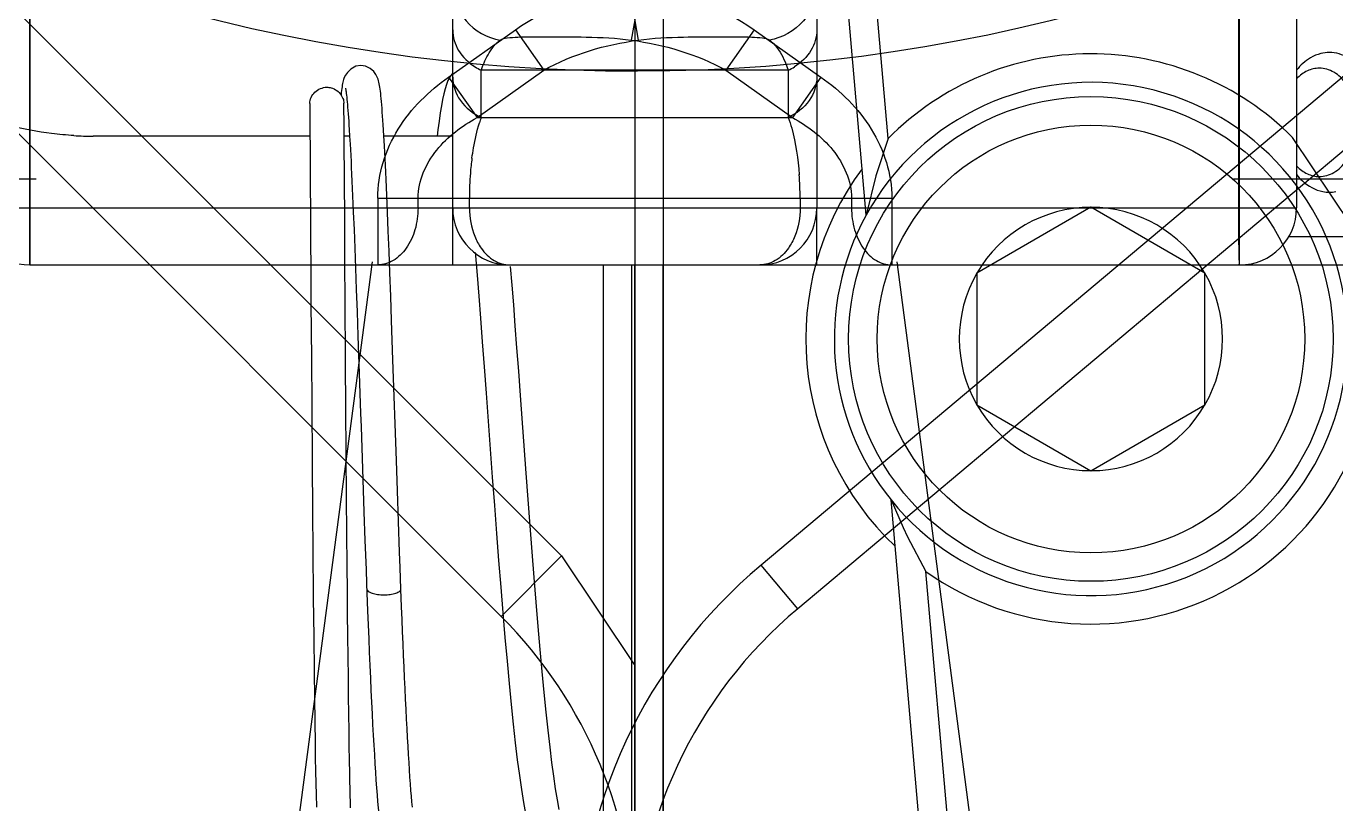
# Model space of a CAD drawing. Header units: millimetres. Extents: x -97344 to -49824, y -57049 to -40247.
# Drawn here: x -69300.34 to -69277.37, y -49625.55 to -49611.91 of the extents above; entities that cross this region are included whole.
import ezdxf

# ---------------------------------------------------------------- set-up
doc = ezdxf.new("R2010")
doc.units = ezdxf.units.MM
doc.header["$LTSCALE"] = 200
doc.linetypes.add('DOT_CENTER', pattern=[14, 12, -1, 0, -1])
for name, color, linetype in [('03___PRT_ALL_CURVES', 7, 'Continuous'), ('1', 7, 'Continuous'), ('2', 7, 'Continuous'), ('DIM', 3, 'Continuous'), ('LAY0001', 7, 'Continuous')]:
    doc.layers.add(name, color=color, linetype=linetype)

# ---------------------------------------------------------------- blocks, each defined once
blk = doc.blocks.new('23-D1024-A_DV_LOCATION_PIN_Absen-PL_2__337', base_point=(896.261, -3.18))
at = {"color": 7, "linetype": 'Continuous'}
for p, q in [((896.617, 3.699), (896.595, 3.644)), ((896.847, 3.704), (896.617, 3.699)), ((897.013, 3.547), (896.847, 3.704)), ((905.653, 3.704), (905.487, 3.547)), ((905.883, 3.699), (905.653, 3.704)), ((905.975, 3.457), (905.883, 3.699)), ((896.525, 3.457), (896.403, 3.045)), ((896.595, 3.644), (896.525, 3.457)), ((896.747, 3.513), (896.72, 3.436)), ((896.821, 3.569), (896.747, 3.513)), ((896.834, 3.57), (896.821, 3.569)), ((896.952, 3.537), (896.834, 3.57)), ((897.049, 3.464), (896.952, 3.537)), ((897.124, 3.287), (897.013, 3.547)), ((897.039, 3.479), (897.013, 3.547)), ((897.069, 3.433), (897.039, 3.479)), ((897.065, 3.452), (897.049, 3.464)), ((905.441, 3.466), (905.376, 3.287)), ((905.461, 3.479), (905.431, 3.433)), ((905.451, 3.464), (905.436, 3.453)), ((905.487, 3.547), (905.441, 3.466)), ((905.548, 3.537), (905.451, 3.464)), ((905.487, 3.547), (905.461, 3.479)), ((905.666, 3.57), (905.548, 3.537)), ((905.679, 3.569), (905.666, 3.57)), ((905.753, 3.513), (905.679, 3.569)), ((905.78, 3.436), (905.753, 3.513)), ((906.097, 3.045), (905.975, 3.457)), ((896.671, 3.28), (896.609, 3.057)), ((896.72, 3.436), (896.671, 3.28)), ((897.169, 3.06), (897.124, 3.287)), ((905.376, 3.287), (905.331, 3.06)), ((905.829, 3.28), (905.78, 3.436)), ((905.891, 3.057), (905.829, 3.28)), ((896.399, 3.03), (896.327, 2.692)), ((896.403, 3.045), (896.399, 3.03)), ((896.609, 3.057), (896.571, 2.897)), ((897.171, 3.044), (897.169, 3.06)), ((897.201, 2.701), (897.171, 3.044)), ((905.329, 3.044), (905.299, 2.701)), ((905.331, 3.06), (905.329, 3.044)), ((905.929, 2.897), (905.891, 3.057)), ((906.101, 3.03), (906.097, 3.045)), ((906.164, 2.741), (906.101, 3.03)), ((896.567, 2.883), (896.51, 2.579)), ((896.571, 2.897), (896.567, 2.883)), ((905.933, 2.883), (905.929, 2.897)), ((905.99, 2.579), (905.933, 2.883)), ((896.327, 2.692), (896.261, 2.149)), ((896.51, 2.579), (896.497, 2.489)), ((897.209, 2.473), (897.201, 2.701)), ((905.294, 2.584), (905.291, 2.473)), ((905.299, 2.701), (905.294, 2.584)), ((906.003, 2.489), (905.99, 2.579)), ((906.173, 2.692), (906.164, 2.741)), ((906.239, 2.149), (906.173, 2.692)), ((896.497, 2.489), (896.458, 2.104)), ((897.213, 2.152), (897.209, 2.473)), ((905.291, 2.473), (905.287, 2.152)), ((906.042, 2.104), (906.003, 2.489)), ((896.261, 2.149), (896.261, 1.49)), ((896.458, 2.104), (896.458, 1.535)), ((897.213, 1.488), (897.213, 2.152)), ((905.287, 2.152), (905.287, 1.488)), ((906.042, 1.535), (906.042, 2.104)), ((906.25, 1.82), (906.239, 2.149)), ((906.239, 1.49), (906.25, 1.82)), ((896.261, 1.49), (896.327, 0.948)), ((896.458, 1.535), (896.497, 1.15)), ((897.209, 1.166), (897.213, 1.488)), ((905.287, 1.488), (905.291, 1.166)), ((906.003, 1.15), (906.042, 1.535)), ((906.173, 0.948), (906.239, 1.49)), ((896.497, 1.15), (896.51, 1.06)), ((897.201, 0.938), (897.209, 1.166)), ((905.291, 1.166), (905.294, 1.055)), ((905.99, 1.06), (906.003, 1.15)), ((896.327, 0.948), (896.399, 0.61)), ((896.51, 1.06), (896.567, 0.756)), ((897.171, 0.595), (897.201, 0.938)), ((905.294, 1.055), (905.299, 0.938)), ((905.299, 0.938), (905.329, 0.595)), ((905.933, 0.756), (905.99, 1.06)), ((906.164, 0.898), (906.173, 0.948)), ((896.567, 0.756), (896.571, 0.742)), ((896.571, 0.742), (896.609, 0.583)), ((905.891, 0.583), (905.929, 0.742)), ((905.929, 0.742), (905.933, 0.756)), ((906.101, 0.61), (906.164, 0.898)), ((896.399, 0.61), (896.403, 0.594)), ((896.403, 0.594), (896.525, 0.183)), ((896.609, 0.583), (896.671, 0.359)), ((897.124, 0.353), (897.169, 0.58)), ((897.169, 0.58), (897.171, 0.595)), ((905.329, 0.595), (905.331, 0.58)), ((905.331, 0.58), (905.376, 0.353)), ((905.829, 0.359), (905.891, 0.583)), ((905.975, 0.183), (906.097, 0.594)), ((906.097, 0.594), (906.101, 0.61)), ((896.671, 0.359), (896.72, 0.203)), ((897.013, 0.092), (897.124, 0.353)), ((905.376, 0.353), (905.441, 0.173)), ((905.78, 0.203), (905.829, 0.359)), ((896.525, 0.183), (896.595, -0.005)), ((896.72, 0.203), (896.747, 0.126)), ((896.747, 0.126), (896.821, 0.07)), ((896.821, 0.07), (896.834, 0.07)), ((896.834, 0.07), (896.952, 0.102)), ((896.847, -0.064), (897.013, 0.092)), ((896.952, 0.102), (897.049, 0.175)), ((897.039, 0.16), (897.013, 0.092)), ((897.069, 0.206), (897.039, 0.16)), ((897.049, 0.175), (897.065, 0.187)), ((905.431, 0.206), (905.461, 0.16)), ((905.436, 0.187), (905.451, 0.175)), ((905.441, 0.173), (905.487, 0.092)), ((905.451, 0.175), (905.548, 0.102)), ((905.461, 0.16), (905.487, 0.092)), ((905.487, 0.092), (905.653, -0.064)), ((905.548, 0.102), (905.666, 0.07)), ((905.666, 0.07), (905.679, 0.07)), ((905.679, 0.07), (905.753, 0.126)), ((905.753, 0.126), (905.78, 0.203)), ((905.883, -0.06), (905.975, 0.183)), ((896.595, -0.005), (896.617, -0.06)), ((896.617, -0.06), (896.847, -0.064)), ((905.653, -0.064), (905.883, -0.06))]:
    blk.add_line(p, q, dxfattribs=at)
at = {"color": 140, "linetype": 'Continuous'}
for p, q in [((896.747, 3.513), (896.617, 3.699)), ((896.847, 3.704), (896.952, 3.537)), ((905.548, 3.537), (905.653, 3.704)), ((905.883, 3.699), (905.753, 3.513)), ((896.617, -0.06), (896.747, 0.126)), ((896.952, 0.102), (896.847, -0.064)), ((905.653, -0.064), (905.548, 0.102)), ((905.753, 0.126), (905.883, -0.06))]:
    blk.add_line(p, q, dxfattribs=at)
for radius in [2.276, 1.382]:
    blk.add_circle((901.25, 1.82), radius, dxfattribs=at)
at = {"color": 7, "linetype": 'Continuous'}
for start, end in [(22.0771, 157.9229), (202.0771, 337.9229)]:
    blk.add_arc((901.25, 1.82), 5, start, end, dxfattribs=at)
at = {"color": 140, "linetype": 'Continuous'}
for start, end in [(23.1678, 156.8322), (203.1678, 336.8322)]:
    blk.add_arc((901.25, 1.82), 4.789, start, end, dxfattribs=at)
at = {"layer": '1', "color": 1, "linetype": 'DOT_CENTER'}
for p, q in [((901.25, 8.82), (901.25, -5.18)), ((908.25, 1.82), (894.25, 1.82))]:
    blk.add_line(p, q, dxfattribs=at)
blk = doc.blocks.new('23-D1024-A_DV_LOCATION_PIN_Absen-PL__338', base_point=(431.261, -3.18))
at = {"color": 7, "linetype": 'Continuous'}
for p, q in [((431.617, 3.699), (431.595, 3.644)), ((431.847, 3.704), (431.617, 3.699)), ((432.013, 3.547), (431.847, 3.704)), ((440.653, 3.704), (440.487, 3.547)), ((440.883, 3.699), (440.653, 3.704)), ((440.975, 3.457), (440.883, 3.699)), ((431.525, 3.457), (431.403, 3.045)), ((431.595, 3.644), (431.525, 3.457)), ((431.747, 3.513), (431.72, 3.436)), ((431.821, 3.569), (431.747, 3.513)), ((431.834, 3.57), (431.821, 3.569)), ((431.952, 3.537), (431.834, 3.57)), ((432.049, 3.464), (431.952, 3.537)), ((432.124, 3.287), (432.013, 3.547)), ((432.039, 3.479), (432.013, 3.547)), ((432.069, 3.433), (432.039, 3.479)), ((432.065, 3.452), (432.049, 3.464)), ((440.441, 3.466), (440.376, 3.287)), ((440.461, 3.479), (440.431, 3.433)), ((440.451, 3.464), (440.436, 3.453)), ((440.487, 3.547), (440.441, 3.466)), ((440.548, 3.537), (440.451, 3.464)), ((440.487, 3.547), (440.461, 3.479)), ((440.666, 3.57), (440.548, 3.537)), ((440.679, 3.569), (440.666, 3.57)), ((440.753, 3.513), (440.679, 3.569)), ((440.78, 3.436), (440.753, 3.513)), ((441.097, 3.045), (440.975, 3.457)), ((431.671, 3.28), (431.609, 3.057)), ((431.72, 3.436), (431.671, 3.28)), ((432.169, 3.06), (432.124, 3.287)), ((440.376, 3.287), (440.331, 3.06)), ((440.829, 3.28), (440.78, 3.436)), ((440.891, 3.057), (440.829, 3.28)), ((431.399, 3.03), (431.327, 2.692)), ((431.403, 3.045), (431.399, 3.03)), ((431.609, 3.057), (431.571, 2.897)), ((432.171, 3.044), (432.169, 3.06)), ((432.201, 2.701), (432.171, 3.044)), ((440.329, 3.044), (440.299, 2.701)), ((440.331, 3.06), (440.329, 3.044)), ((440.929, 2.897), (440.891, 3.057)), ((441.101, 3.03), (441.097, 3.045)), ((441.164, 2.741), (441.101, 3.03)), ((431.567, 2.883), (431.51, 2.579)), ((431.571, 2.897), (431.567, 2.883)), ((440.933, 2.883), (440.929, 2.897)), ((440.99, 2.579), (440.933, 2.883)), ((431.327, 2.692), (431.261, 2.149)), ((431.51, 2.579), (431.497, 2.489)), ((432.209, 2.473), (432.201, 2.701)), ((440.294, 2.584), (440.291, 2.473)), ((440.299, 2.701), (440.294, 2.584)), ((441.003, 2.489), (440.99, 2.579)), ((441.173, 2.692), (441.164, 2.741)), ((441.239, 2.149), (441.173, 2.692)), ((431.497, 2.489), (431.458, 2.104)), ((432.213, 2.152), (432.209, 2.473)), ((440.291, 2.473), (440.287, 2.152)), ((441.042, 2.104), (441.003, 2.489)), ((431.261, 2.149), (431.261, 1.49)), ((431.458, 2.104), (431.458, 1.535)), ((432.213, 1.488), (432.213, 2.152)), ((440.287, 2.152), (440.287, 1.488)), ((441.042, 1.535), (441.042, 2.104)), ((441.25, 1.82), (441.239, 2.149)), ((441.239, 1.49), (441.25, 1.82)), ((431.261, 1.49), (431.327, 0.948)), ((431.458, 1.535), (431.497, 1.15)), ((432.209, 1.166), (432.213, 1.488)), ((440.287, 1.488), (440.291, 1.166)), ((441.003, 1.15), (441.042, 1.535)), ((441.173, 0.948), (441.239, 1.49)), ((431.497, 1.15), (431.51, 1.06)), ((432.201, 0.938), (432.209, 1.166)), ((440.291, 1.166), (440.294, 1.055)), ((440.99, 1.06), (441.003, 1.15)), ((431.327, 0.948), (431.399, 0.61)), ((431.51, 1.06), (431.567, 0.756)), ((432.171, 0.595), (432.201, 0.938)), ((440.294, 1.055), (440.299, 0.938)), ((440.299, 0.938), (440.329, 0.595)), ((440.933, 0.756), (440.99, 1.06)), ((441.164, 0.898), (441.173, 0.948)), ((431.567, 0.756), (431.571, 0.742)), ((431.571, 0.742), (431.609, 0.583)), ((440.891, 0.583), (440.929, 0.742)), ((440.929, 0.742), (440.933, 0.756)), ((441.101, 0.61), (441.164, 0.898)), ((431.399, 0.61), (431.403, 0.594)), ((431.403, 0.594), (431.525, 0.183)), ((431.609, 0.583), (431.671, 0.359)), ((432.124, 0.353), (432.169, 0.58)), ((432.169, 0.58), (432.171, 0.595)), ((440.329, 0.595), (440.331, 0.58)), ((440.331, 0.58), (440.376, 0.353)), ((440.829, 0.359), (440.891, 0.583)), ((440.975, 0.183), (441.097, 0.594)), ((441.097, 0.594), (441.101, 0.61)), ((431.671, 0.359), (431.72, 0.203)), ((432.013, 0.092), (432.124, 0.353)), ((440.376, 0.353), (440.441, 0.173)), ((440.78, 0.203), (440.829, 0.359)), ((431.525, 0.183), (431.595, -0.005)), ((431.72, 0.203), (431.747, 0.126)), ((431.747, 0.126), (431.821, 0.07)), ((431.821, 0.07), (431.834, 0.07)), ((431.834, 0.07), (431.952, 0.102)), ((431.847, -0.064), (432.013, 0.092)), ((431.952, 0.102), (432.049, 0.175)), ((432.013, 0.092), (432.039, 0.16)), ((432.039, 0.16), (432.069, 0.206)), ((432.049, 0.175), (432.065, 0.187)), ((440.431, 0.206), (440.461, 0.16)), ((440.436, 0.187), (440.451, 0.175)), ((440.441, 0.173), (440.487, 0.092)), ((440.451, 0.175), (440.548, 0.102)), ((440.461, 0.16), (440.487, 0.092)), ((440.487, 0.092), (440.653, -0.064)), ((440.548, 0.102), (440.666, 0.07)), ((440.666, 0.07), (440.679, 0.07)), ((440.679, 0.07), (440.753, 0.126)), ((440.753, 0.126), (440.78, 0.203)), ((440.883, -0.06), (440.975, 0.183)), ((431.595, -0.005), (431.617, -0.06)), ((431.617, -0.06), (431.847, -0.064)), ((440.653, -0.064), (440.883, -0.06))]:
    blk.add_line(p, q, dxfattribs=at)
at = {"color": 140, "linetype": 'Continuous'}
for p, q in [((431.747, 3.513), (431.617, 3.699)), ((431.847, 3.704), (431.952, 3.537)), ((440.548, 3.537), (440.653, 3.704)), ((440.883, 3.699), (440.753, 3.513)), ((431.617, -0.06), (431.747, 0.126)), ((431.952, 0.102), (431.847, -0.064)), ((440.653, -0.064), (440.548, 0.102)), ((440.753, 0.126), (440.883, -0.06))]:
    blk.add_line(p, q, dxfattribs=at)
for radius in [2.276, 1.382]:
    blk.add_circle((436.25, 1.82), radius, dxfattribs=at)
at = {"color": 7, "linetype": 'Continuous'}
for start, end in [(22.0771, 157.9229), (202.0771, 337.9229)]:
    blk.add_arc((436.25, 1.82), 5, start, end, dxfattribs=at)
at = {"color": 140, "linetype": 'Continuous'}
for start, end in [(23.1678, 156.8322), (203.1678, 336.8322)]:
    blk.add_arc((436.25, 1.82), 4.789, start, end, dxfattribs=at)
at = {"layer": '1', "color": 1, "linetype": 'DOT_CENTER'}
for p, q in [((436.25, 8.82), (436.25, -5.18)), ((443.25, 1.82), (429.25, 1.82))]:
    blk.add_line(p, q, dxfattribs=at)
blk = doc.blocks.new('PH_23_COMPONENTS_BASESTAND-0_5m_Absen-PL__347', base_point=(431.261, -23.18))
for name, p in [('23-D1024-A_DV_LOCATION_PIN_Absen-PL__338', (431.261, -3.18)), ('23-D1024-A_DV_LOCATION_PIN_Absen-PL_2__337', (896.261, -3.18))]:
    blk.add_blockref(name, p)
blk = doc.blocks.new('23-D1020-B_EXTRUSION-MAIN-BODY_BASESTAND-0_5m_Absen-PL__363', base_point=(418.75, -61.98))
at = {"color": 7, "linetype": 'Continuous'}
for p, q in [((422.809, 1.191), (421.909, 11.472)), ((423.193, 2.534), (422.428, 11.283)), ((419.25, 9.52), (419.25, -47.48)), ((418.75, 9.02), (418.75, -46.98)), ((423.193, 2.534), (422.98, 1.878)), ((431.319, 1.008), (430.286, 2.555)), ((422.98, 1.878), (422.809, 1.191)), ((426.282, -38.505), (423.246, -3.803)), ((423.246, -3.803), (423.455, -4.284)), ((423.455, -4.284), (423.533, -4.449)), ((423.533, -4.449), (423.857, -5.058)), ((426.738, -37.98), (423.857, -5.058))]:
    blk.add_line(p, q, dxfattribs=at)
for radius, start, end in [(5, 45.0001, 135.3483), (4.5, 218.8518, 151.1482), (5, 143.3685, 226.6315), (4.5, 151.1482, 218.8518), (5, 234.6517, 360)]:
    blk.add_arc((426.75, -0.98), radius, start, end, dxfattribs=at)
blk = doc.blocks.new('23-D1023-B_CURAVLE-PLATE-RIGHT_Absen-PL__364', base_point=(865.652, -91.98))
at = {"color": 7, "linetype": 'Continuous'}
for p, q in [((941.239, 12.067), (920.965, -4.945)), ((941.881, 11.301), (921.608, -5.711))]:
    blk.add_line(p, q, dxfattribs=at)
at = {"color": 140, "linetype": 'Continuous'}
blk.add_line((921.608, -5.711), (920.965, -4.945), dxfattribs=at)
at = {"color": 7, "linetype": 'Continuous'}
for centre, radius, start, end in [((918.75, 34.22), 30.5, 248.5714, 316.9552), ((926.75, -11.839), 9, 130, 180), ((926.75, -11.839), 8, 130, 180)]:
    blk.add_arc(centre, radius, start, end, dxfattribs=at)
blk = doc.blocks.new('CAP-SCREW-CYLINDRICAL-HEAD_DIN-912_M5x16_DIN-912_A2-70_STAINLESS-STEEL_4__366', base_point=(422.5, -5.23))
at = {"color": 7, "linetype": 'Continuous'}
for p, q in [((426.75, 1.329), (424.75, 0.174)), ((428.75, 0.174), (426.75, 1.329)), ((424.75, 0.174), (424.75, -2.135)), ((428.75, -2.135), (428.75, 0.174)), ((424.75, -2.135), (426.75, -3.29)), ((426.75, -3.29), (428.75, -2.135))]:
    blk.add_line(p, q, dxfattribs=at)
blk.add_circle((426.75, -0.98), 4.25, dxfattribs=at)
at = {"color": 140, "linetype": 'Continuous'}
blk.add_circle((426.75, -0.98), 3.75, dxfattribs=at)
at = {"color": 7, "linetype": 'Continuous'}
for start, end in [(90, 150), (30, 90), (150, 210), (330, 30), (210, 270), (270, 330)]:
    blk.add_arc((426.75, -0.98), 2.309, start, end, dxfattribs=at)
blk = doc.blocks.new('Top1', base_point=(668.75, -75.52))
at = {"color": 7, "linetype": 'Continuous'}
for p, q in [((400.761, 11.921), (417.468, -4.785)), ((399.7, 10.861), (416.407, -5.846)), ((417.468, -4.785), (418.75, -6.705))]:
    blk.add_line(p, q, dxfattribs=at)
at = {"color": 140, "linetype": 'Continuous'}
blk.add_line((416.407, -5.846), (417.468, -4.785), dxfattribs=at)
at = {"color": 7, "linetype": 'Continuous'}
blk.add_arc((410.75, -11.503), 8, 0, 45, dxfattribs=at)
at = {"layer": '1', "color": 1, "linetype": 'DOT_CENTER'}
for p, q in [((418.75, 43.169), (418.75, -93.98)), ((918.75, 43.169), (918.75, -93.98))]:
    blk.add_line(p, q, dxfattribs=at)
for name, p in [('23-D1020-B_EXTRUSION-MAIN-BODY_BASESTAND-0_5m_Absen-PL__363', (418.75, -61.98)), ('23-D1023-B_CURAVLE-PLATE-RIGHT_Absen-PL__364', (865.652, -91.98)), ('PH_23_COMPONENTS_BASESTAND-0_5m_Absen-PL__347', (431.261, -23.18)), ('CAP-SCREW-CYLINDRICAL-HEAD_DIN-912_M5x16_DIN-912_A2-70_STAINLESS-STEEL_4__366', (422.5, -5.23))]:
    blk.add_blockref(name, p)
blk = doc.blocks.new('*U1466')
blk.add_blockref('Top1', (0, -50.114))
blk = doc.blocks.new('*U1467')
at = {"layer": 'DIM', "color": 0, "linetype": 'ByBlock', "lineweight": -2, "transparency": 16777216}
for p in [(0, 0), (500, 0)]:
    blk.add_blockref('*U1466', p, dxfattribs=at)
blk = doc.blocks.new('2250')
at = {"color": 7, "linetype": 'Continuous'}
for p, q in [((-45592.927, -64435.819), (-45592.932, -64435.862)), ((-45593.481, -64436.008), (-45593.478, -64436.441)), ((-45592.929, -64435.86), (-45592.898, -64435.92)), ((-45592.878, -64436.429), (-45592.881, -64436.005)), ((-45592.788, -64436.467), (-45592.781, -64436.582)), ((-45592.18, -64436.582), (-45592.187, -64436.469)), ((-45591.232, -64436.472), (-45591.245, -64436.582)), ((-45593.477, -64436.582), (-45597.281, -64436.582)), ((-45592.781, -64436.582), (-45592.877, -64436.582)), ((-45590.974, -64436.582), (-45592.18, -64436.582)), ((-45592.717, -64437.912), (-45592.704, -64438.216)), ((-45592.704, -64438.216), (-45592.692, -64438.544)), ((-45592.089, -64438.601), (-45592.103, -64438.247)), ((-45592.692, -64438.544), (-45592.678, -64438.896)), ((-45592.075, -64438.981), (-45592.089, -64438.601)), ((-45590.579, -64438.624), (-45590.574, -64438.683)), ((-45580.818, -64456.724), (-45583.18, -64438.786)), ((-45094.743, -64456.724), (-45092.381, -64438.784)), ((-45592.678, -64438.896), (-45592.665, -64439.269)), ((-45592.06, -64439.387), (-45592.075, -64438.981)), ((-45587.781, -64463.84), (-45587.781, -64438.84)), ((-45587.281, -64464.34), (-45587.281, -64438.84)), ((-45088.331, -64462.361), (-45088.331, -64438.84)), ((-45087.831, -64462.361), (-45087.831, -64438.84)), ((-45592.665, -64439.269), (-45592.65, -64439.665)), ((-45592.852, -64440.551), (-45592.859, -64439.443)), ((-45592.045, -64439.817), (-45592.06, -64439.387)), ((-45593.459, -64439.517), (-45593.453, -64440.482)), ((-45592.65, -64439.665), (-45592.636, -64440.081)), ((-45592.021, -64440.505), (-45592.045, -64439.817)), ((-45592.636, -64440.081), (-45592.613, -64440.742)), ((-45593.453, -64440.482), (-45593.447, -64441.297)), ((-45592.847, -64441.352), (-45592.852, -64440.551)), ((-45591.961, -64442.269), (-45592.021, -64440.505)), ((-45590.387, -64441.09), (-45590.279, -64442.561)), ((-45593.447, -64441.297), (-45593.44, -64442.267)), ((-45589.684, -64442.491), (-45589.784, -64441.132)), ((-45592.841, -64442.149), (-45592.847, -64441.352)), ((-45593.44, -64442.267), (-45593.432, -64443.212)), ((-45592.835, -64442.93), (-45592.841, -64442.149)), ((-45591.943, -64442.801), (-45591.961, -64442.269)), ((-45592.556, -64442.414), (-45592.53, -64443.167)), ((-45592.83, -64443.537), (-45592.835, -64442.93)), ((-45591.924, -64443.338), (-45591.943, -64442.801)), ((-45592.53, -64443.167), (-45592.512, -64443.673)), ((-45593.432, -64443.212), (-45593.427, -64443.82)), ((-45591.905, -64443.877), (-45591.924, -64443.338)), ((-45592.825, -64444.123), (-45592.83, -64443.537)), ((-45593.427, -64443.82), (-45593.419, -64444.685)), ((-45592.512, -64443.673), (-45592.494, -64444.179)), ((-45592.821, -64444.546), (-45592.825, -64444.123)), ((-45592.817, -64444.954), (-45592.821, -64444.546)), ((-45591.869, -64444.837), (-45591.881, -64444.527)), ((-45593.419, -64444.685), (-45593.412, -64445.356)), ((-45592.812, -64445.344), (-45592.817, -64444.954)), ((-45593.412, -64445.356), (-45593.405, -64445.974)), ((-45592.808, -64445.716), (-45592.812, -64445.344)), ((-45592.804, -64446.069), (-45592.808, -64445.716)), ((-45593.405, -64445.974), (-45593.4, -64446.429)), ((-45592.8, -64446.402), (-45592.804, -64446.069)), ((-45592.796, -64446.715), (-45592.8, -64446.402)), ((-45593.4, -64446.429), (-45593.394, -64446.846)), ((-45593.394, -64446.846), (-45593.388, -64447.224)), ((-45592.792, -64447.007), (-45592.796, -64446.715)), ((-45592.787, -64447.277), (-45592.792, -64447.007)), ((-45593.388, -64447.224), (-45593.384, -64447.483)), ((-45592.783, -64447.526), (-45592.787, -64447.277)), ((-45593.384, -64447.483), (-45593.379, -64447.719)), ((-45592.779, -64447.754), (-45592.783, -64447.526)), ((-45593.379, -64447.719), (-45593.375, -64447.933)), ((-45592.776, -64447.893), (-45592.779, -64447.754)), ((-45593.375, -64447.933), (-45593.371, -64448.126)), ((-45592.773, -64448.024), (-45592.776, -64447.893)), ((-45593.371, -64448.126), (-45593.365, -64448.35)), ((-45592.77, -64448.145), (-45592.773, -64448.024)), ((-45592.767, -64448.257), (-45592.77, -64448.145)), ((-45592.765, -64448.361), (-45592.767, -64448.257))]:
    blk.add_line(p, q, dxfattribs=at)
for points in [[(-45592.584, -64435.34), (-45592.675, -64435.357), (-45592.761, -64435.405), (-45592.821, -64435.465), (-45592.855, -64435.515), (-45592.875, -64435.555), (-45592.886, -64435.586), (-45592.894, -64435.611), (-45592.9, -64435.636), (-45592.905, -64435.661), (-45592.91, -64435.688), (-45592.914, -64435.716), (-45592.919, -64435.748), (-45592.923, -64435.782), (-45592.927, -64435.819)], [(-45592.228, -64435.924), (-45592.232, -64435.876), (-45592.237, -64435.832), (-45592.242, -64435.792), (-45592.247, -64435.755), (-45592.251, -64435.721), (-45592.256, -64435.691), (-45592.262, -64435.662), (-45592.267, -64435.636), (-45592.274, -64435.609), (-45592.283, -64435.581), (-45592.296, -64435.547), (-45592.32, -64435.502), (-45592.359, -64435.45), (-45592.421, -64435.395), (-45592.505, -64435.353), (-45592.584, -64435.34)], [(-45590.974, -64435.473), (-45591.021, -64435.533), (-45591.058, -64435.605), (-45591.085, -64435.674), (-45591.108, -64435.751), (-45591.13, -64435.838), (-45591.151, -64435.937), (-45591.171, -64436.049), (-45591.192, -64436.175)], [(-45592.855, -64435.74), (-45592.856, -64435.739), (-45592.855, -64435.742), (-45592.853, -64435.751), (-45592.85, -64435.765), (-45592.847, -64435.784), (-45592.844, -64435.806)], [(-45592.844, -64435.806), (-45592.84, -64435.833), (-45592.836, -64435.864), (-45592.832, -64435.899), (-45592.828, -64435.937), (-45592.824, -64435.98), (-45592.82, -64436.026), (-45592.816, -64436.076), (-45592.811, -64436.131), (-45592.807, -64436.19)], [(-45592.187, -64436.469), (-45592.192, -64436.384), (-45592.198, -64436.304), (-45592.203, -64436.229), (-45592.208, -64436.159), (-45592.213, -64436.093), (-45592.218, -64436.032), (-45592.223, -64435.976), (-45592.228, -64435.924)], [(-45592.807, -64436.19), (-45592.802, -64436.252), (-45592.797, -64436.32), (-45592.793, -64436.391), (-45592.788, -64436.467)], [(-45591.192, -64436.175), (-45591.212, -64436.316), (-45591.232, -64436.472)], [(-45593.478, -64436.441), (-45593.475, -64436.856), (-45593.474, -64436.97), (-45593.474, -64437.088), (-45593.473, -64437.21), (-45593.472, -64437.335), (-45593.471, -64437.464), (-45593.469, -64437.867)], [(-45592.872, -64437.431), (-45592.872, -64437.305), (-45592.873, -64437.183), (-45592.874, -64437.064), (-45592.875, -64436.948), (-45592.875, -64436.836), (-45592.878, -64436.429)], [(-45592.781, -64436.582), (-45592.773, -64436.723), (-45592.768, -64436.818), (-45592.762, -64436.918), (-45592.757, -64437.024), (-45592.752, -64437.134), (-45592.746, -64437.25), (-45592.74, -64437.371), (-45592.735, -64437.498), (-45592.729, -64437.63), (-45592.723, -64437.768), (-45592.717, -64437.912)], [(-45592.103, -64438.247), (-45592.11, -64438.081), (-45592.116, -64437.921), (-45592.123, -64437.767), (-45592.129, -64437.62), (-45592.135, -64437.479), (-45592.141, -64437.344), (-45592.147, -64437.215), (-45592.153, -64437.091), (-45592.159, -64436.974), (-45592.165, -64436.862), (-45592.17, -64436.756), (-45592.176, -64436.655), (-45592.18, -64436.582)], [(-45592.859, -64439.443), (-45592.863, -64438.831), (-45592.864, -64438.681), (-45592.865, -64438.533), (-45592.866, -64438.388), (-45592.867, -64438.244), (-45592.868, -64438.102), (-45592.868, -64437.963), (-45592.872, -64437.431)], [(-45593.469, -64437.867), (-45593.468, -64438.007), (-45593.467, -64438.149), (-45593.466, -64438.294), (-45593.466, -64438.441), (-45593.465, -64438.59), (-45593.464, -64438.741), (-45593.463, -64438.893), (-45593.459, -64439.517)], [(-45590.574, -64438.683), (-45590.546, -64439.022), (-45590.517, -64439.385)], [(-45589.904, -64439.542), (-45589.932, -64439.195), (-45589.959, -64438.866)], [(-45590.517, -64439.385), (-45590.487, -64439.773), (-45590.455, -64440.187), (-45590.422, -64440.628), (-45590.387, -64441.09)], [(-45589.784, -64441.132), (-45589.816, -64440.705), (-45589.847, -64440.296), (-45589.876, -64439.908), (-45589.904, -64439.542)], [(-45592.613, -64440.742), (-45592.589, -64441.439), (-45592.581, -64441.679), (-45592.556, -64442.414)], [(-45589.106, -64448.388), (-45589.137, -64448.219), (-45589.168, -64448.026), (-45589.2, -64447.807), (-45589.233, -64447.563), (-45589.266, -64447.294), (-45589.3, -64446.999), (-45589.334, -64446.68), (-45589.369, -64446.336), (-45589.404, -64445.97), (-45589.439, -64445.584), (-45589.474, -64445.178), (-45589.509, -64444.756), (-45589.544, -64444.32), (-45589.579, -64443.873), (-45589.614, -64443.417), (-45589.649, -64442.955), (-45589.684, -64442.491)], [(-45590.279, -64442.561), (-45590.241, -64443.058), (-45590.204, -64443.547), (-45590.168, -64444.025), (-45590.131, -64444.49), (-45590.094, -64444.94), (-45590.057, -64445.372), (-45590.021, -64445.786), (-45589.985, -64446.178), (-45589.949, -64446.548), (-45589.913, -64446.895), (-45589.877, -64447.218), (-45589.841, -64447.518), (-45589.805, -64447.792), (-45589.77, -64448.041), (-45589.734, -64448.264)], [(-45591.881, -64444.527), (-45591.895, -64444.145), (-45591.905, -64443.877)], [(-45592.494, -64444.179), (-45592.484, -64444.43), (-45592.466, -64444.904)], [(-45592.466, -64444.904), (-45592.457, -64445.153), (-45592.447, -64445.396), (-45592.437, -64445.632), (-45592.427, -64445.862), (-45592.417, -64446.085), (-45592.407, -64446.301), (-45592.397, -64446.508), (-45592.388, -64446.709), (-45592.378, -64446.9), (-45592.368, -64447.084), (-45592.358, -64447.26), (-45592.348, -64447.427), (-45592.339, -64447.586), (-45592.329, -64447.736), (-45592.319, -64447.877), (-45592.31, -64448.01), (-45592.3, -64448.135), (-45592.291, -64448.251)], [(-45591.681, -64448.348), (-45591.689, -64448.257), (-45591.697, -64448.158), (-45591.706, -64448.053), (-45591.714, -64447.941), (-45591.723, -64447.822), (-45591.731, -64447.696), (-45591.74, -64447.564), (-45591.748, -64447.425), (-45591.757, -64447.279), (-45591.765, -64447.126), (-45591.774, -64446.968), (-45591.783, -64446.803), (-45591.791, -64446.631), (-45591.8, -64446.454), (-45591.809, -64446.27), (-45591.817, -64446.081), (-45591.826, -64445.886), (-45591.834, -64445.686), (-45591.843, -64445.481), (-45591.852, -64445.271), (-45591.86, -64445.056), (-45591.869, -64444.837)], [(-45592.291, -64448.251), (-45592.281, -64448.359), (-45592.272, -64448.459), (-45592.262, -64448.551), (-45592.253, -64448.635), (-45592.243, -64448.712), (-45592.234, -64448.782), (-45592.225, -64448.844), (-45592.215, -64448.901), (-45592.205, -64448.953), (-45592.194, -64449.001), (-45592.182, -64449.044), (-45592.167, -64449.088), (-45592.147, -64449.134), (-45592.113, -64449.189), (-45592.047, -64449.262), (-45591.951, -64449.32), (-45591.852, -64449.34)], [(-45589.734, -64448.264), (-45589.699, -64448.459), (-45589.664, -64448.629), (-45589.629, -64448.774), (-45589.592, -64448.898), (-45589.554, -64449.002), (-45589.507, -64449.101), (-45589.43, -64449.207), (-45589.318, -64449.296), (-45589.179, -64449.339), (-45589.165, -64449.339)]]:
    blk.add_lwpolyline(points, dxfattribs=at)
blk.add_arc((-45597.279, -64430.743), 5.839, 266.6809, 269.9781, dxfattribs=at)
for points, knots in [([(-45593.479, -64436.008), (-45593.479, -64435.972), (-45593.463, -64435.897), (-45593.393, -64435.805), (-45593.296, -64435.742), (-45593.219, -64435.723), (-45593.181, -64435.723)], [0, 0, 0, 0, 0.243282, 0.490029, 0.745527, 1, 1, 1, 1]), ([(-45593.181, -64435.723), (-45593.156, -64435.723), (-45593.059, -64435.738), (-45592.97, -64435.8), (-45592.929, -64435.86)], [0, 0, 0, 0, 0.253357, 1, 1, 1, 1]), ([(-45597.617, -64436.572), (-45597.747, -64436.564), (-45598.126, -64436.529), (-45598.501, -64436.459), (-45598.743, -64436.399)], [0, 0, 0, 0, 0.344588, 1, 1, 1, 1]), ([(-45592.478, -64444.528), (-45592.478, -64444.543), (-45592.457, -64444.565), (-45592.423, -64444.582), (-45592.369, -64444.602), (-45592.287, -64444.62), (-45592.218, -64444.625), (-45592.181, -64444.625)], [0, 0, 0, 0, 0.134645, 0.235839, 0.35979, 0.660178, 1, 1, 1, 1]), ([(-45592.181, -64444.625), (-45592.143, -64444.625), (-45592.073, -64444.619), (-45591.991, -64444.602), (-45591.937, -64444.582), (-45591.903, -64444.564), (-45591.883, -64444.541), (-45591.883, -64444.527)], [0, 0, 0, 0, 0.341959, 0.643297, 0.766942, 0.867244, 1, 1, 1, 1])]:
    blk.add_open_spline(points, degree=3, knots=knots, dxfattribs=at)
blk.add_open_spline([(-45592.898, -64435.92), (-45592.888, -64435.947), (-45592.883, -64435.977), (-45592.883, -64436.005)], degree=3, dxfattribs=at)
at = {"layer": '03___PRT_ALL_CURVES', "color": 7, "linetype": 'Continuous'}
for p, q in [((-45577.174, -64438.84), (-45577.174, -64419.739)), ((-45098.388, -64438.84), (-45098.388, -64419.739)), ((-45590.974, -64437.668), (-45590.974, -64435.547)), ((-45590.974, -64438.84), (-45590.974, -64437.84)), ((-45084.588, -64438.84), (-45084.588, -64437.84))]:
    blk.add_line(p, q, dxfattribs=at)
at = {"layer": '2', "color": 7, "linetype": 'Continuous'}
for points, knots in [([(-45575.775, -64435.39), (-45575.811, -64435.39), (-45575.883, -64435.398), (-45575.988, -64435.434), (-45576.087, -64435.494), (-45576.146, -64435.546), (-45576.174, -64435.575)], [0, 0, 0, 0, 0.236962, 0.479681, 0.732928, 1, 1, 1, 1]), ([(-45575.104, -64436.334), (-45575.104, -64436.212), (-45575.129, -64436.031), (-45575.213, -64435.81), (-45575.296, -64435.666), (-45575.397, -64435.547), (-45575.514, -64435.458), (-45575.642, -64435.402), (-45575.731, -64435.39), (-45575.775, -64435.39)], [0, 0, 0, 0, 0.286824, 0.423939, 0.553908, 0.675699, 0.789428, 0.896577, 1, 1, 1, 1]), ([(-45575.776, -64437.29), (-45575.732, -64437.29), (-45575.641, -64437.277), (-45575.513, -64437.221), (-45575.396, -64437.131), (-45575.295, -64437.011), (-45575.212, -64436.867), (-45575.128, -64436.645), (-45575.104, -64436.462), (-45575.104, -64436.34)], [0, 0, 0, 0, 0.10337, 0.210481, 0.324205, 0.446024, 0.576041, 0.713202, 1, 1, 1, 1]), ([(-45576.174, -64437.104), (-45576.146, -64437.133), (-45576.087, -64437.186), (-45575.988, -64437.245), (-45575.884, -64437.281), (-45575.811, -64437.29), (-45575.776, -64437.29)], [0, 0, 0, 0, 0.267065, 0.520315, 0.763041, 1, 1, 1, 1])]:
    blk.add_open_spline(points, degree=3, knots=knots, dxfattribs=at)
at = {"layer": 'LAY0001', "color": 7, "linetype": 'Continuous'}
for p, q in [((-45576.174, -64419.739), (-45576.174, -64437.84)), ((-45590.974, -64437.84), (-45590.974, -64429.151)), ((-45084.588, -64429.151), (-45084.588, -64437.84)), ((-45577.195, -64432.676), (-45577.195, -64437.84)), ((-45098.388, -64432.685), (-45098.388, -64438.84)), ((-45587.674, -64433.926), (-45587.842, -64434.897)), ((-45087.888, -64433.926), (-45087.719, -64434.897)), ((-45585.686, -64434.718), (-45586.186, -64435.425)), ((-45585.686, -64434.718), (-45584.515, -64435.547)), ((-45091.047, -64435.547), (-45089.875, -64434.718)), ((-45089.875, -64434.718), (-45089.375, -64435.425)), ((-45085.145, -64435.279), (-45085.088, -64435.425)), ((-45590.474, -64436.254), (-45590.474, -64435.425)), ((-45586.186, -64435.425), (-45590.474, -64435.425)), ((-45586.186, -64435.425), (-45585.015, -64436.254)), ((-45584.515, -64435.547), (-45585.015, -64436.254)), ((-45091.047, -64435.547), (-45090.547, -64436.254)), ((-45090.547, -64436.254), (-45089.375, -64435.425)), ((-45085.088, -64435.425), (-45089.375, -64435.425)), ((-45085.088, -64435.425), (-45085.088, -64436.254)), ((-45590.474, -64436.254), (-45585.015, -64436.254)), ((-45090.547, -64436.254), (-45085.088, -64436.254)), ((-45590.974, -64437.668), (-45583.272, -64437.668)), ((-45590.681, -64437.84), (-45590.681, -64437.668)), ((-45583.979, -64437.668), (-45583.979, -64437.84)), ((-45583.272, -64437.668), (-45583.272, -64438.84)), ((-45092.289, -64437.668), (-45084.588, -64437.668)), ((-45092.289, -64437.668), (-45092.289, -64438.84)), ((-45091.582, -64437.84), (-45091.582, -64437.668)), ((-45084.881, -64437.668), (-45084.881, -64437.84)), ((-45590.974, -64437.84), (-45576.174, -64437.84)), ((-45099.388, -64437.84), (-45084.588, -64437.84)), ((-45576.309, -64438.34), (-45574.892, -64438.34)), ((-45589.974, -64438.84), (-45575.245, -64438.84)), ((-45098.388, -64438.84), (-45085.588, -64438.84))]:
    blk.add_line(p, q, dxfattribs=at)
for centre, radius, start, end in [((-45590.03, -64434.484), 1.041, 237.9618, 244.7864), ((-45085.531, -64434.484), 1.041, 295.2136, 302.0382), ((-45588.062, -64437.106), 2.558, 160.5479, 162.7888), ((-45585.627, -64437.627), 5.053, 172.5105, 175.4846), ((-45585.141, -64437.666), 5.54, 175.4833, 180.0224), ((-45090.435, -64437.666), 5.554, 359.9817, 4.2247), ((-45575.598, -64436.946), 0.619, 259.4083, 269.959), ((-45575.599, -64436.946), 0.619, 270.0413, 280.5439), ((-45589.974, -64437.84), 1, 180, 270), ((-45577.174, -64437.84), 1, 270, 0), ((-45098.388, -64437.84), 1, 180, 270), ((-45085.588, -64437.84), 1, 270, 0)]:
    blk.add_arc(centre, radius, start, end, dxfattribs=at)
for points, knots in [([(-45590.974, -64433.926), (-45590.974, -64434.152), (-45590.803, -64434.62), (-45590.367, -64434.86), (-45590.142, -64434.897)], [0, 0, 0, 0, 0.497632, 1, 1, 1, 1]), ([(-45084.588, -64433.926), (-45084.588, -64434.152), (-45084.759, -64434.62), (-45085.194, -64434.86), (-45085.419, -64434.897)], [0, 0, 0, 0, 0.497632, 1, 1, 1, 1]), ([(-45590.974, -64434.718), (-45590.974, -64434.843), (-45590.895, -64435.108), (-45590.697, -64435.294), (-45590.582, -64435.366)], [0, 0, 0, 0, 0.480237, 1, 1, 1, 1]), ([(-45590.266, -64435.019), (-45590.256, -64435.006), (-45590.22, -64434.962), (-45590.177, -64434.921), (-45590.142, -64434.897)], [0, 0, 0, 0, 0.276663, 1, 1, 1, 1]), ([(-45590.142, -64434.897), (-45590.107, -64434.873), (-45589.999, -64434.852), (-45589.723, -64434.837), (-45589.258, -64434.841), (-45588.596, -64434.839), (-45588.105, -64434.861), (-45587.842, -64434.897)], [0, 0, 0, 0, 0.055495, 0.136995, 0.363478, 0.655981, 1, 1, 1, 1]), ([(-45087.719, -64434.897), (-45087.457, -64434.861), (-45086.966, -64434.839), (-45086.303, -64434.841), (-45085.839, -64434.837), (-45085.562, -64434.852), (-45085.454, -64434.873), (-45085.419, -64434.897)], [0, 0, 0, 0, 0.344029, 0.636543, 0.863012, 0.944503, 1, 1, 1, 1]), ([(-45085.419, -64434.897), (-45085.394, -64434.915), (-45085.275, -64435.02), (-45085.197, -64435.163), (-45085.145, -64435.279)], [0, 0, 0, 0, 0.19483, 1, 1, 1, 1]), ([(-45084.588, -64434.718), (-45084.588, -64434.843), (-45084.667, -64435.108), (-45084.864, -64435.294), (-45084.979, -64435.366)], [0, 0, 0, 0, 0.480237, 1, 1, 1, 1]), ([(-45590.474, -64435.425), (-45590.458, -64435.382), (-45590.403, -64435.24), (-45590.332, -64435.103), (-45590.266, -64435.019)], [0, 0, 0, 0, 0.299972, 1, 1, 1, 1]), ([(-45575.166, -64435.279), (-45575.198, -64435.253), (-45575.325, -64435.162), (-45575.484, -64435.115), (-45575.599, -64435.115)], [0, 0, 0, 0, 0.264575, 1, 1, 1, 1]), ([(-45590.974, -64435.547), (-45590.974, -64435.69), (-45590.868, -64435.995), (-45590.616, -64436.187), (-45590.474, -64436.254)], [0, 0, 0, 0, 0.476243, 1, 1, 1, 1]), ([(-45584.515, -64435.547), (-45584.169, -64435.791), (-45583.546, -64436.394), (-45583.272, -64437.247), (-45583.272, -64437.668)], [0, 0, 0, 0, 0.501413, 1, 1, 1, 1]), ([(-45092.289, -64437.668), (-45092.289, -64437.247), (-45092.015, -64436.394), (-45091.392, -64435.791), (-45091.047, -64435.547)], [0, 0, 0, 0, 0.498565, 1, 1, 1, 1]), ([(-45084.588, -64435.547), (-45084.588, -64435.69), (-45084.694, -64435.995), (-45084.945, -64436.187), (-45085.088, -64436.254)], [0, 0, 0, 0, 0.476243, 1, 1, 1, 1]), ([(-45585.015, -64436.254), (-45584.751, -64436.403), (-45584.253, -64436.764), (-45583.979, -64437.366), (-45583.979, -64437.668)], [0, 0, 0, 0, 0.501106, 1, 1, 1, 1]), ([(-45091.582, -64437.668), (-45091.582, -64437.366), (-45091.308, -64436.764), (-45090.81, -64436.403), (-45090.547, -64436.254)], [0, 0, 0, 0, 0.498896, 1, 1, 1, 1]), ([(-45085.088, -64436.254), (-45085.066, -64436.316), (-45084.966, -64436.643), (-45084.916, -64436.983), (-45084.896, -64437.257)], [0, 0, 0, 0, 0.194914, 1, 1, 1, 1]), ([(-45590.636, -64436.969), (-45590.628, -64436.908), (-45590.596, -64436.699), (-45590.55, -64436.492), (-45590.505, -64436.349)], [0, 0, 0, 0, 0.289099, 1, 1, 1, 1]), ([(-45576.175, -64437.254), (-45576.144, -64437.294), (-45576.019, -64437.431), (-45575.845, -64437.529), (-45575.712, -64437.554)], [0, 0, 0, 0, 0.270707, 1, 1, 1, 1]), ([(-45583.979, -64437.84), (-45583.979, -64437.968), (-45583.945, -64438.218), (-45583.798, -64438.546), (-45583.567, -64438.778), (-45583.366, -64438.84), (-45583.272, -64438.84)], [0, 0, 0, 0, 0.287632, 0.555373, 0.790711, 1, 1, 1, 1]), ([(-45577.195, -64437.84), (-45577.195, -64437.967), (-45577.194, -64438.152), (-45577.191, -64438.388), (-45577.189, -64438.539), (-45577.183, -64438.658), (-45577.188, -64438.757), (-45577.173, -64438.799), (-45577.187, -64438.84), (-45577.181, -64438.84)], [0, 0, 0, 0, 0.382151, 0.555632, 0.707148, 0.831468, 0.923678, 0.980561, 1, 1, 1, 1]), ([(-45091.582, -64437.84), (-45091.582, -64437.968), (-45091.616, -64438.218), (-45091.763, -64438.546), (-45091.995, -64438.778), (-45092.196, -64438.84), (-45092.289, -64438.84)], [0, 0, 0, 0, 0.287632, 0.555373, 0.790711, 1, 1, 1, 1]), ([(-45590.475, -64438.545), (-45590.414, -64438.632), (-45590.269, -64438.778), (-45590.068, -64438.84), (-45589.974, -64438.84)], [0, 0, 0, 0, 0.529408, 1, 1, 1, 1]), ([(-45085.087, -64438.545), (-45085.147, -64438.632), (-45085.293, -64438.778), (-45085.494, -64438.84), (-45085.588, -64438.84)], [0, 0, 0, 0, 0.529409, 1, 1, 1, 1])]:
    blk.add_open_spline(points, degree=3, knots=knots, dxfattribs=at)
for points in [[(-45587.674, -64433.926), (-45586.971, -64434.048), (-45586.269, -64434.307), (-45585.686, -64434.718)], [(-45089.875, -64434.718), (-45089.293, -64434.307), (-45088.59, -64434.048), (-45087.888, -64433.926)], [(-45587.842, -64434.897), (-45587.269, -64434.977), (-45586.691, -64435.14), (-45586.186, -64435.425)], [(-45089.375, -64435.425), (-45088.871, -64435.14), (-45088.293, -64434.977), (-45087.719, -64434.897)], [(-45575.751, -64435.134), (-45575.814, -64435.149), (-45575.875, -64435.175), (-45575.931, -64435.208)], [(-45575.599, -64435.115), (-45575.65, -64435.115), (-45575.701, -64435.121), (-45575.751, -64435.134)], [(-45575.931, -64435.208), (-45576.024, -64435.263), (-45576.107, -64435.34), (-45576.175, -64435.425)], [(-45590.681, -64437.84), (-45590.681, -64438.008), (-45590.65, -64438.181), (-45590.587, -64438.337)], [(-45084.881, -64437.84), (-45084.881, -64438.008), (-45084.911, -64438.181), (-45084.975, -64438.337)], [(-45590.587, -64438.337), (-45590.557, -64438.41), (-45590.52, -64438.481), (-45590.475, -64438.545)], [(-45084.975, -64438.337), (-45085.004, -64438.41), (-45085.041, -64438.481), (-45085.087, -64438.545)], [(-45576.915, -64438.806), (-45576.954, -64438.827), (-45576.998, -64438.84), (-45577.042, -64438.84)]]:
    blk.add_open_spline(points, degree=3, dxfattribs=at)
blk = doc.blocks.new('*U1488')
at = {"layer": 'DIM', "color": 3}
blk.add_blockref('2250', (45347.11, 64440.647), dxfattribs=at)
blk = doc.blocks.new('*U1489')
at = {"layer": 'DIM', "color": 0, "linetype": 'ByBlock', "lineweight": -2, "transparency": 16777216}
for p in [(0, 0), (500, 0)]:
    blk.add_blockref('*U1488', p, dxfattribs=at)

msp = doc.modelspace()

# ---------------------------------------------------------------- block references
at = {"layer": 'DIM', "color": 3}
for name, p in [('*U1467', (-69539.665, -49641.82)), ('*U1489', (-69548.994, -49617.903))]:
    msp.add_blockref(name, p, dxfattribs=at)

doc.saveas('drawing.dxf')
